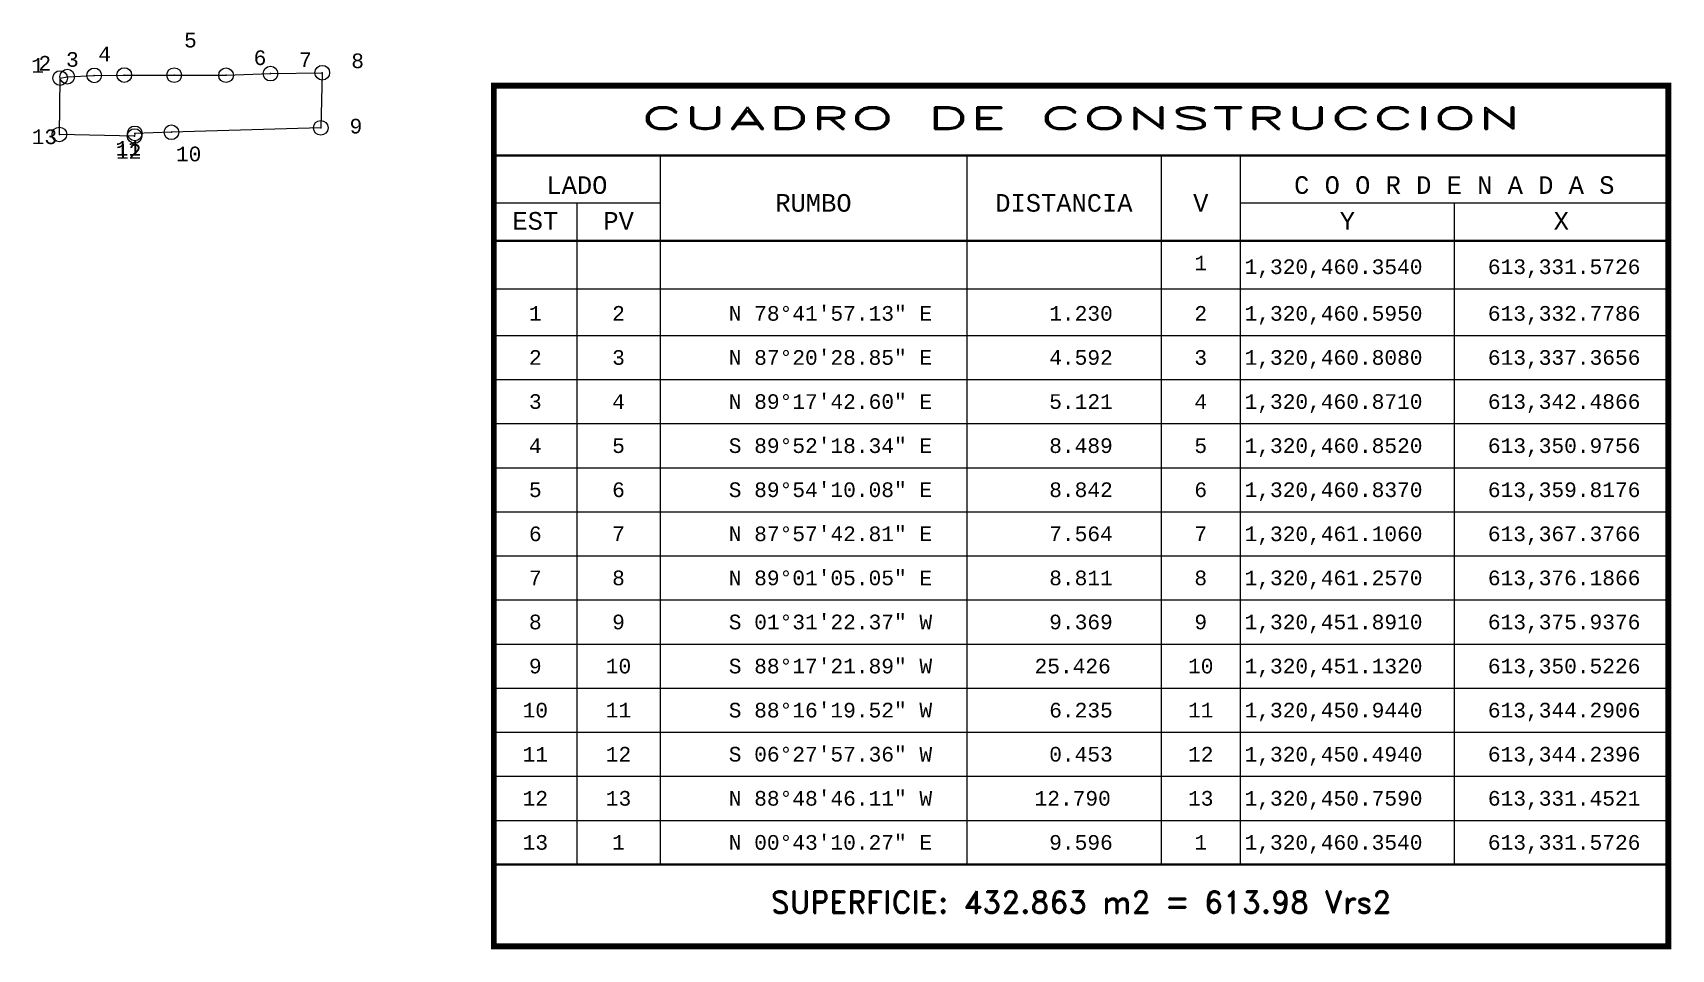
# Model space of a CAD drawing. Header units: millimetres. Extents: x 613327 to 613606, y 1320312 to 1320468.
import ezdxf
from ezdxf.enums import TextEntityAlignment as Align

# ---------------------------------------------------------------- set-up
doc = ezdxf.new("R2010")
doc.units = ezdxf.units.MM
doc.header["$PDMODE"] = 32
doc.header["$PDSIZE"] = 2.5
for name, color, linetype in [('CVL_CUADCON', 1, 'Continuous'), ('CVL_CUADCON_LIN', 8, 'Continuous'), ('CVL_CUADCON_TIT', 1, 'Continuous'), ('CVL_CUADCON_TX', 2, 'Continuous'), ('CVL_PUNTO', 2, 'Continuous'), ('CVL_PUNTO_NUM', 2, 'Continuous')]:
    doc.layers.add(name, color=color, linetype=linetype)
doc.styles.add('HUECA1', font='hueca1.shx')
doc.styles.add('MONOTXT4', font='monotxt4.shx')

msp = doc.modelspace()

# ---------------------------------------------------------------- linework, layer by layer
at = {"layer": 'CVL_CUADCON', "color": 1, "linetype": 'Continuous', "const_width": 1, "flags": 128}
msp.add_lwpolyline([(613405.39, 1320459.07), (613605.32, 1320459.07), (613605.32, 1320312.65), (613405.39, 1320312.65)], close=True, dxfattribs=at)
at = {"layer": 'CVL_CUADCON', "color": 1, "linetype": 'Continuous', "const_width": 0.375, "flags": 128}
for points in [[(613405.39, 1320447.19), (613605.32, 1320447.19)], [(613405.39, 1320432.65), (613605.32, 1320432.65)], [(613405.39, 1320326.57), (613605.32, 1320326.57)]]:
    msp.add_lwpolyline(points, dxfattribs=at)
at = {"layer": 'CVL_CUADCON_LIN', "color": 8, "linetype": 'Continuous'}
for p, q in [((613433.71, 1320447.19), (613433.71, 1320326.57)), ((613485.89, 1320447.19), (613485.89, 1320326.57)), ((613519, 1320447.19), (613519, 1320326.57)), ((613532.46, 1320447.19), (613532.46, 1320326.57)), ((613405.39, 1320439.12), (613433.71, 1320439.12)), ((613419.54, 1320439.12), (613419.54, 1320326.57)), ((613532.46, 1320439.12), (613605.32, 1320439.12)), ((613568.89, 1320439.12), (613568.89, 1320326.57)), ((613405.39, 1320424.51), (613605.32, 1320424.51)), ((613405.39, 1320416.57), (613605.32, 1320416.57)), ((613405.39, 1320409.07), (613605.32, 1320409.07)), ((613405.39, 1320401.57), (613605.32, 1320401.57)), ((613405.39, 1320394.07), (613605.32, 1320394.07)), ((613405.39, 1320386.57), (613605.32, 1320386.57)), ((613405.39, 1320379.07), (613605.32, 1320379.07)), ((613405.39, 1320371.57), (613605.32, 1320371.57)), ((613405.39, 1320364.07), (613605.32, 1320364.07)), ((613405.39, 1320356.57), (613605.32, 1320356.57)), ((613405.39, 1320349.07), (613605.32, 1320349.07)), ((613405.39, 1320341.57), (613605.32, 1320341.57)), ((613405.39, 1320334.07), (613605.32, 1320334.07)), ((613405.39, 1320326.57), (613605.32, 1320326.57))]:
    msp.add_line(p, q, dxfattribs=at)
at = {"layer": 'CVL_CUADCON_TIT', "color": 7, "lineweight": 0, "ltscale": 0.5, "flags": 128}
msp.add_lwpolyline([(613331.57, 1320460.35), (613332.78, 1320460.59), (613337.37, 1320460.81), (613342.49, 1320460.87), (613350.98, 1320460.85), (613359.82, 1320460.84), (613367.38, 1320461.11), (613376.19, 1320461.26), (613375.94, 1320451.89), (613350.52, 1320451.13), (613344.29, 1320450.94), (613344.24, 1320450.49), (613331.45, 1320450.76), (613331.57, 1320460.35)], dxfattribs=at)
at = {"layer": 'CVL_PUNTO', "color": 2}
for p in [(613367.38, 1320461.11), (613376.19, 1320461.26), (613331.57, 1320460.35), (613332.78, 1320460.59), (613337.37, 1320460.81), (613342.49, 1320460.87), (613350.98, 1320460.85), (613359.82, 1320460.84), (613331.45, 1320450.76), (613344.24, 1320450.49), (613344.29, 1320450.94), (613350.52, 1320451.13), (613375.94, 1320451.89)]:
    msp.add_point(p, dxfattribs=at)

# ---------------------------------------------------------------- texts
at = {"layer": 'CVL_CUADCON_TIT', "color": 1, "style": 'HUECA1', "width": 1.758658}
msp.add_text('CUADRO DE CONSTRUCCION', height=3.75, dxfattribs=at).set_placement((613430.39, 1320451.64), (613580.32, 1320451.64), align=Align.FIT)
at = {"layer": 'CVL_CUADCON_TIT', "color": 1, "style": 'MONOTXT4'}
for s, p in [('LADO', (613419.54, 1320440.65)), ('C O O R D E N A D A S', (613568.89, 1320440.65)), ('EST', (613412.46, 1320434.56)), ('PV', (613426.64, 1320434.56)), ('Y', (613550.69, 1320434.56)), ('X', (613587.11, 1320434.56))]:
    msp.add_text(s, height=3, dxfattribs=at).set_placement(p, align=Align.CENTER)
at = {"layer": 'CVL_CUADCON_TIT', "color": 1}
for s, height, style, p in [('RUMBO', 3, 'MONOTXT4', (613459.81, 1320439.12)), ('DISTANCIA', 3, 'MONOTXT4', (613502.44, 1320439.12)), ('V', 3, 'MONOTXT4', (613525.74, 1320439.12)), ('SUPERFICIE: 432.863 m2 = 613.98 Vrs2', 3.75, 'HUECA1', (613505.35, 1320320.15))]:
    msp.add_text(s, height=height, dxfattribs=dict(at, style=style)).set_placement(p, align=Align.MIDDLE)
at = {"layer": 'CVL_CUADCON_TX', "color": 2, "style": 'MONOTXT4'}
for s, p in [('1', (613525.73, 1320427.64)), ('1', (613412.46, 1320419.07)), ('2', (613426.62, 1320419.07)), ('2', (613525.73, 1320419.07)), ('2', (613412.46, 1320411.57)), ('3', (613426.62, 1320411.57)), ('3', (613525.73, 1320411.57)), ('3', (613412.46, 1320404.07)), ('4', (613426.62, 1320404.07)), ('4', (613525.73, 1320404.07)), ('4', (613412.46, 1320396.57)), ('5', (613426.62, 1320396.57)), ('5', (613525.73, 1320396.57)), ('5', (613412.46, 1320389.07)), ('6', (613426.62, 1320389.07)), ('6', (613525.73, 1320389.07)), ('6', (613412.46, 1320381.57)), ('7', (613426.62, 1320381.57)), ('7', (613525.73, 1320381.57)), ('7', (613412.46, 1320374.07)), ('8', (613426.62, 1320374.07)), ('8', (613525.73, 1320374.07)), ('8', (613412.46, 1320366.57)), ('9', (613426.62, 1320366.57)), ('9', (613525.73, 1320366.57)), ('9', (613412.46, 1320359.07)), ('10', (613426.62, 1320359.07)), ('10', (613525.73, 1320359.07)), ('10', (613412.46, 1320351.57)), ('11', (613426.62, 1320351.57)), ('11', (613525.73, 1320351.57)), ('11', (613412.46, 1320344.07)), ('12', (613426.62, 1320344.07)), ('12', (613525.73, 1320344.07)), ('12', (613412.46, 1320336.57)), ('13', (613426.62, 1320336.57)), ('13', (613525.73, 1320336.57)), ('13', (613412.46, 1320329.07)), ('1', (613426.62, 1320329.07)), ('1', (613525.73, 1320329.07))]:
    msp.add_text(s, height=2.5, dxfattribs=at).set_placement(p, align=Align.CENTER)
for s, p in [('1,320,460.3540', (613533.19, 1320427.01)), ('613,331.5726', (613574.61, 1320427.01)), ('N 78%%d41\'57.13" E', (613445.39, 1320419.07)), ('1.230', (613499.94, 1320419.07)), ('1,320,460.5950', (613533.19, 1320419.07)), ('613,332.7786', (613574.61, 1320419.07)), ('N 87%%d20\'28.85" E', (613445.39, 1320411.57)), ('4.592', (613499.94, 1320411.57)), ('1,320,460.8080', (613533.19, 1320411.57)), ('613,337.3656', (613574.61, 1320411.57)), ('N 89%%d17\'42.60" E', (613445.39, 1320404.07)), ('5.121', (613499.94, 1320404.07)), ('1,320,460.8710', (613533.19, 1320404.07)), ('613,342.4866', (613574.61, 1320404.07)), ('S 89%%d52\'18.34" E', (613445.39, 1320396.57)), ('8.489', (613499.94, 1320396.57)), ('1,320,460.8520', (613533.19, 1320396.57)), ('613,350.9756', (613574.61, 1320396.57)), ('S 89%%d54\'10.08" E', (613445.39, 1320389.07)), ('8.842', (613499.94, 1320389.07)), ('1,320,460.8370', (613533.19, 1320389.07)), ('613,359.8176', (613574.61, 1320389.07)), ('N 87%%d57\'42.81" E', (613445.39, 1320381.57)), ('7.564', (613499.94, 1320381.57)), ('1,320,461.1060', (613533.19, 1320381.57)), ('613,367.3766', (613574.61, 1320381.57)), ('N 89%%d01\'05.05" E', (613445.39, 1320374.07)), ('8.811', (613499.94, 1320374.07)), ('1,320,461.2570', (613533.19, 1320374.07)), ('613,376.1866', (613574.61, 1320374.07)), ('S 01%%d31\'22.37" W', (613445.39, 1320366.57)), ('9.369', (613499.94, 1320366.57)), ('1,320,451.8910', (613533.19, 1320366.57)), ('613,375.9376', (613574.61, 1320366.57)), ('S 88%%d17\'21.89" W', (613445.39, 1320359.07)), ('25.426', (613497.44, 1320359.07)), ('1,320,451.1320', (613533.19, 1320359.07)), ('613,350.5226', (613574.61, 1320359.07)), ('S 88%%d16\'19.52" W', (613445.39, 1320351.57)), ('6.235', (613499.94, 1320351.57)), ('1,320,450.9440', (613533.19, 1320351.57)), ('613,344.2906', (613574.61, 1320351.57)), ('S 06%%d27\'57.36" W', (613445.39, 1320344.07)), ('0.453', (613499.94, 1320344.07)), ('1,320,450.4940', (613533.19, 1320344.07)), ('613,344.2396', (613574.61, 1320344.07)), ('N 88%%d48\'46.11" W', (613445.39, 1320336.57)), ('12.790', (613497.44, 1320336.57)), ('1,320,450.7590', (613533.19, 1320336.57)), ('613,331.4521', (613574.61, 1320336.57)), ('N 00%%d43\'10.27" E', (613445.39, 1320329.07)), ('9.596', (613499.94, 1320329.07)), ('1,320,460.3540', (613533.19, 1320329.07)), ('613,331.5726', (613574.61, 1320329.07))]:
    msp.add_text(s, height=2.5, dxfattribs=at).set_placement(p)
at = {"layer": 'CVL_PUNTO_NUM', "color": 2, "style": 'MONOTXT4'}
for s, p in [('5', (613352.67, 1320465.56)), ('4', (613338.07, 1320463.22)), ('1', (613326.65, 1320461.25)), ('2', (613327.88, 1320461.62)), ('3', (613332.58, 1320462.27)), ('6', (613364.51, 1320462.57)), ('7', (613372.25, 1320462.21)), ('8', (613381.13, 1320462.04)), ('13', (613326.73, 1320449.12)), ('9', (613380.84, 1320450.93)), ('11', (613341.01, 1320447.17)), ('12', (613341.07, 1320446.62)), ('10', (613351.28, 1320446.19))]:
    msp.add_text(s, height=2.5, dxfattribs=at).set_placement(p)

doc.saveas('drawing.dxf')
